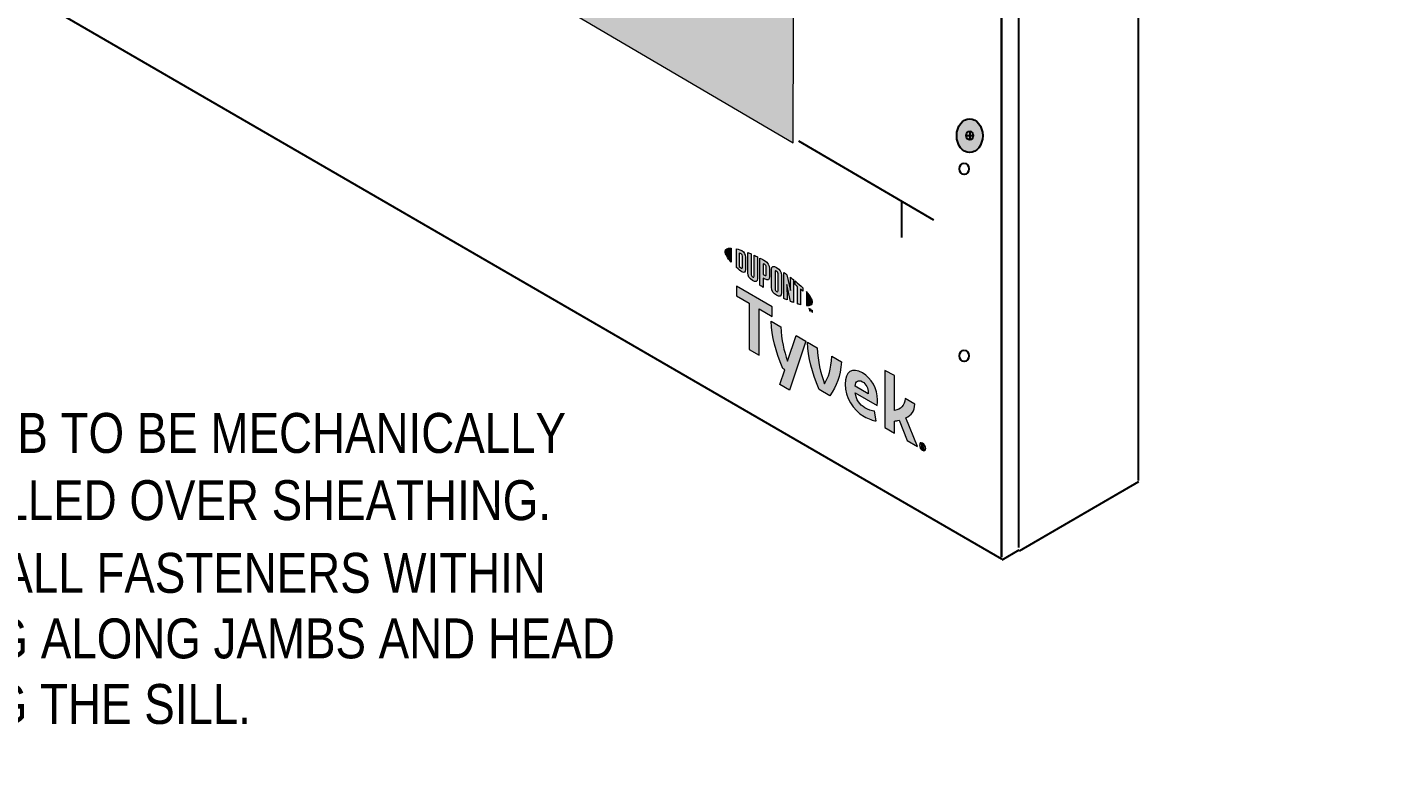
# Model space of a CAD drawing. Header units: inches. Extents: x -24 to 76, y -57 to 19.
# Drawn here: x 10.39 to 15.69, y -41.97 to -39.02 of the extents above; entities that cross this region are included whole.
import ezdxf

# ---------------------------------------------------------------- set-up
doc = ezdxf.new("R2010")
doc.units = ezdxf.units.IN
doc.header["$MEASUREMENT"] = 0
for name, pattern in [('AI-Linetype-42', [0.375, 0.25, -0.125]), ('AI-Linetype-43', [0.187557, 0.125038, -0.062519]), ('AI-Linetype-44', [0.187557, 0.125038, -0.062519])]:
    doc.linetypes.add(name, pattern=pattern)
for name, color, linetype, lineweight in [('.ATI-TEXT', 7, 'Continuous', 0), ('G-ANNO-TTLB', 7, 'Continuous', 0), ('No fasteners', 7, 'Continuous', 0), ('TYVEK', 7, 'Continuous', 0), ('WALL SCRATCH', 7, 'Continuous', 0), ('X-REF - TRACED', 7, 'Continuous', 0)]:
    doc.layers.add(name, color=color, linetype=linetype, lineweight=lineweight)

# ---------------------------------------------------------------- blocks, each defined once
blk = doc.blocks.new('Block_224')
at = {"layer": 'TYVEK', "color": 2, "lineweight": 25, "true_color": 0xffff00}
for points in [[(11.4779, -39.352)], [(13.0672, -40.2525)]]:
    blk.add_lwpolyline(points, dxfattribs=at)
blk = doc.blocks.new('Block_225')
at = {"layer": 'TYVEK', "color": 1, "lineweight": 25, "true_color": 0xff0000}
for points in [[(11.9202, -39.6074)], [(13.0672, -40.2696)]]:
    blk.add_lwpolyline(points, dxfattribs=at)
blk = doc.blocks.new('Block_226')
at = {"layer": 'TYVEK', "color": 1, "lineweight": 25, "true_color": 0xff0000}
for points in [[(11.218, -39.0773)], [(11.218, -39.3056)]]:
    blk.add_lwpolyline(points, dxfattribs=at)
blk = doc.blocks.new('Block_227')
at = {"layer": 'TYVEK', "color": 1, "lineweight": 25, "true_color": 0xff0000}
for points in [[(11.218, -39.3056)], [(12.7271, -40.1787)]]:
    blk.add_lwpolyline(points, dxfattribs=at)
blk = doc.blocks.new('Block_228')
at = {"layer": 'TYVEK', "color": 1, "lineweight": 25, "true_color": 0xff0000}
for points in [[(11.9202, -39.6074)], [(13.0672, -40.2696)]]:
    blk.add_lwpolyline(points, dxfattribs=at)
blk = doc.blocks.new('Block_229')
at = {"layer": 'TYVEK', "color": 18, "lineweight": 25, "true_color": 0x000000}
for points in [[(12.6953, -37.6606)], [(12.6953, -40.0417)]]:
    blk.add_lwpolyline(points, dxfattribs=at)
blk = doc.blocks.new('Block_230')
at = {"layer": 'TYVEK', "color": 4, "lineweight": 25, "true_color": 0x00ffff}
for points in [[(12.2057, -39.4236)], [(13.0675, -39.9204)]]:
    blk.add_lwpolyline(points, dxfattribs=at)
blk = doc.blocks.new('Block_231')
at = {"layer": 'TYVEK', "color": 4, "linetype": 'AI-Linetype-43', "lineweight": 25, "true_color": 0x00ffff}
blk.add_lwpolyline([(13.3584, -40.0842)], dxfattribs=at)
at = {"layer": 'TYVEK', "color": 4, "linetype": 'AI-Linetype-44', "lineweight": 25, "true_color": 0x00ffff}
blk.add_lwpolyline([(13.0675, -40.2505)], dxfattribs=at)
blk = doc.blocks.new('Block_232')
at = {"layer": 'TYVEK', "color": 4, "lineweight": 25, "true_color": 0x00ffff}
for points in [[(12.2057, -39.4236)], [(11.9235, -39.5848)]]:
    blk.add_lwpolyline(points, dxfattribs=at)
blk = doc.blocks.new('Block_233')
at = {"layer": 'TYVEK', "color": 4, "lineweight": 25, "true_color": 0x00ffff}
for points in [[(13.4303, -39.9207)], [(13.4303, -40.385)]]:
    blk.add_lwpolyline(points, dxfattribs=at)
blk = doc.blocks.new('Block_235')
at = {"layer": 'TYVEK', "color": 4, "lineweight": 25, "true_color": 0x00ffff}
for points in [[(11.4807, -39.3496)], [(13.0675, -40.2505)]]:
    blk.add_lwpolyline(points, dxfattribs=at)
blk = doc.blocks.new('Block_236')
at = {"layer": 'TYVEK', "color": 2, "lineweight": 25, "true_color": 0xffff00}
for points in [[(11.4773, -39.352)], [(13.0672, -40.2525)]]:
    blk.add_lwpolyline(points, dxfattribs=at)
blk = doc.blocks.new('Block_237')
at = {"layer": 'TYVEK', "color": 2, "lineweight": 25, "true_color": 0xffff00}
for points in [[(11.5457, -39.3134)], [(13.063, -40.1894)]]:
    blk.add_lwpolyline(points, dxfattribs=at)
blk = doc.blocks.new('Block_238')
at = {"layer": 'TYVEK', "color": 1, "lineweight": 25, "true_color": 0xff0000}
for points in [[(11.9202, -39.6074)], [(13.0672, -40.2696)]]:
    blk.add_lwpolyline(points, dxfattribs=at)
blk = doc.blocks.new('Block_249')
at = {"layer": 'TYVEK', "true_color": 0x003b71, "transparency": 33554687}
h = blk.add_hatch(color=156, dxfattribs=at)
h.dxf.hatch_style = 2
edge = h.paths.add_edge_path()
edge.add_ellipse((14.078, -39.4486), major_axis=(0, 0.0664), ratio=0.766948, start_angle=0, end_angle=360)
at = {"layer": 'TYVEK', "color": 18, "lineweight": 25, "true_color": 0x000000}
for p, q in [((14.078, -39.431), (14.078, -39.4653)), ((14.0645, -39.4482), (14.0915, -39.4482))]:
    blk.add_line(p, q, dxfattribs=at)
blk.add_lwpolyline([(14.0709, -39.5196)], dxfattribs=at)
for centre, major_axis, ratio in [((14.078, -39.4486), (0, 0.0664), 0.766948), ((14.078, -39.4482), (0, 0.0171), 0.788846)]:
    blk.add_ellipse(centre, major_axis=major_axis, ratio=ratio, dxfattribs=at)
blk = doc.blocks.new('Block_345')
at = {"layer": 'X-REF - TRACED', "true_color": 0x848484, "transparency": 33554687}
h = blk.add_hatch(color=252, dxfattribs=at)
h.dxf.hatch_style = 2
edge = h.paths.add_edge_path()
edge.add_spline(control_points=[(13.1209, -39.9026), (13.1209, -39.9127), (13.1294, -39.927), (13.1442, -39.9436), (13.1442, -39.9436), (13.1442, -39.8888), (13.1442, -39.8888), (13.1294, -39.8883), (13.1209, -39.8927), (13.1209, -39.9026)], knot_values=[0, 0, 0, 0, 1, 1, 1, 2, 2, 2, 3, 3, 3, 3], degree=3, periodic=0)
h = blk.add_hatch(color=252, dxfattribs=at)
h.dxf.hatch_style = 2
edge = h.paths.add_edge_path()
edge.add_spline(control_points=[(13.1887, -39.9642), (13.1887, -39.9684), (13.1865, -39.9685), (13.1839, -39.967), (13.1818, -39.9658), (13.1786, -39.9631), (13.1761, -39.9608), (13.1761, -39.9608), (13.1761, -39.9085), (13.1761, -39.9085), (13.1786, -39.9092), (13.1818, -39.9101), (13.1839, -39.9113), (13.1865, -39.9128), (13.1887, -39.9155), (13.1887, -39.9197), (13.1887, -39.9197), (13.1887, -39.9642), (13.1887, -39.9642)], knot_values=[0, 0, 0, 0, 1, 1, 1, 2, 2, 2, 3, 3, 3, 4, 4, 4, 5, 5, 5, 6, 6, 6, 6], degree=3, periodic=0)
edge = h.paths.add_edge_path()
edge.add_spline(control_points=[(13.1856, -39.8986), (13.1814, -39.8962), (13.1755, -39.8942), (13.1647, -39.8918), (13.1647, -39.8918), (13.1647, -39.9644), (13.1647, -39.9644), (13.1742, -39.9731), (13.1814, -39.9793), (13.1856, -39.9817), (13.1951, -39.9872), (13.2005, -39.9836), (13.2005, -39.9728), (13.2005, -39.9728), (13.2005, -39.9247), (13.2005, -39.9247), (13.2005, -39.9139), (13.1951, -39.9041), (13.1856, -39.8986)], knot_values=[0, 0, 0, 0, 1, 1, 1, 2, 2, 2, 3, 3, 3, 4, 4, 4, 5, 5, 5, 6, 6, 6, 6], degree=3, periodic=0)
h = blk.add_hatch(color=252, dxfattribs=at)
h.dxf.hatch_style = 2
edge = h.paths.add_edge_path()
edge.add_spline(control_points=[(13.2337, -39.9987), (13.2337, -40.0029), (13.2325, -40.0048), (13.2279, -40.0015), (13.2234, -39.9983), (13.2222, -39.9954), (13.2222, -39.9905), (13.2222, -39.9905), (13.2222, -39.9115), (13.2222, -39.9115), (13.2192, -39.9101), (13.2126, -39.9074), (13.2097, -39.9062), (13.2097, -39.9062), (13.2097, -39.9861), (13.2097, -39.9861), (13.2097, -39.9988), (13.2151, -40.0069), (13.2279, -40.0159), (13.2396, -40.0242), (13.2468, -40.0216), (13.2468, -40.0074), (13.2468, -40.0074), (13.2468, -39.923), (13.2468, -39.923), (13.2443, -39.9218), (13.2363, -39.9179), (13.2337, -39.9168), (13.2337, -39.9168), (13.2337, -39.9987), (13.2337, -39.9987)], knot_values=[0, 0, 0, 0, 1, 1, 1, 2, 2, 2, 3, 3, 3, 4, 4, 4, 5, 5, 5, 6, 6, 6, 7, 7, 7, 8, 8, 8, 9, 9, 9, 10, 10, 10, 10], degree=3, periodic=0)
h = blk.add_hatch(color=252, dxfattribs=at)
h.dxf.hatch_style = 2
edge = h.paths.add_edge_path()
edge.add_spline(control_points=[(13.2812, -39.9914), (13.2812, -39.996), (13.2798, -39.9975), (13.2745, -39.9944), (13.2745, -39.9944), (13.27, -39.9918), (13.27, -39.9918), (13.27, -39.9918), (13.27, -39.9499), (13.27, -39.9499), (13.272, -39.9509), (13.2731, -39.9515), (13.2743, -39.9522), (13.28, -39.9555), (13.2812, -39.9587), (13.2812, -39.9634), (13.2812, -39.9634), (13.2812, -39.9914), (13.2812, -39.9914)], knot_values=[0, 0, 0, 0, 1, 1, 1, 2, 2, 2, 3, 3, 3, 4, 4, 4, 5, 5, 5, 6, 6, 6, 6], degree=3, periodic=0)
edge = h.paths.add_edge_path()
edge.add_spline(control_points=[(13.2751, -39.9378), (13.2728, -39.9365), (13.2645, -39.9321), (13.2569, -39.9282), (13.2569, -39.9282), (13.2569, -40.0345), (13.2569, -40.0345), (13.2595, -40.0361), (13.2663, -40.0405), (13.27, -40.0427), (13.27, -40.0427), (13.27, -40.0066), (13.27, -40.0066), (13.27, -40.0066), (13.2751, -40.0095), (13.2751, -40.0095), (13.2887, -40.0173), (13.2944, -40.0136), (13.2944, -40.0001), (13.2944, -40.0001), (13.2944, -39.9688), (13.2944, -39.9688), (13.2944, -39.9556), (13.288, -39.9453), (13.2751, -39.9378)], knot_values=[0, 0, 0, 0, 1, 1, 1, 2, 2, 2, 3, 3, 3, 4, 4, 4, 5, 5, 5, 6, 6, 6, 7, 7, 7, 8, 8, 8, 8], degree=3, periodic=0)
h = blk.add_hatch(color=252, dxfattribs=at)
h.dxf.hatch_style = 2
edge = h.paths.add_edge_path()
edge.add_spline(control_points=[(13.3278, -40.0554), (13.3278, -40.0596), (13.3265, -40.0611), (13.3219, -40.0585), (13.3172, -40.056), (13.3159, -40.0529), (13.3159, -40.0485), (13.3159, -40.0485), (13.3159, -39.9823), (13.3159, -39.9823), (13.3159, -39.9779), (13.3172, -39.9762), (13.3219, -39.9791), (13.3265, -39.982), (13.3278, -39.9849), (13.3278, -39.9891), (13.3278, -39.9891), (13.3278, -40.0554), (13.3278, -40.0554)], knot_values=[0, 0, 0, 0, 1, 1, 1, 2, 2, 2, 3, 3, 3, 4, 4, 4, 5, 5, 5, 6, 6, 6, 6], degree=3, periodic=0)
edge = h.paths.add_edge_path()
edge.add_spline(control_points=[(13.3219, -39.9643), (13.3098, -39.9566), (13.3027, -39.9586), (13.3027, -39.9726), (13.3027, -39.9726), (13.3027, -40.0421), (13.3027, -40.0421), (13.3027, -40.0569), (13.3092, -40.0667), (13.3219, -40.0735), (13.3344, -40.0801), (13.3409, -40.0784), (13.3409, -40.0627), (13.3409, -40.0627), (13.3409, -39.9963), (13.3409, -39.9963), (13.3409, -39.9813), (13.335, -39.9726), (13.3219, -39.9643)], knot_values=[0, 0, 0, 0, 1, 1, 1, 2, 2, 2, 3, 3, 3, 4, 4, 4, 5, 5, 5, 6, 6, 6, 6], degree=3, periodic=0)
h = blk.add_hatch(color=252, dxfattribs=at)
h.dxf.hatch_style = 2
edge = h.paths.add_edge_path()
edge.add_spline(control_points=[(13.3771, -40.0553), (13.3771, -40.0553), (13.3626, -39.9929), (13.3626, -39.9929), (13.3587, -39.9901), (13.3539, -39.9867), (13.3503, -39.9842), (13.3503, -39.9842), (13.3503, -40.0862), (13.3503, -40.0862), (13.3529, -40.0874), (13.3594, -40.0904), (13.3628, -40.0918), (13.3628, -40.0918), (13.3618, -40.0311), (13.3618, -40.0311), (13.3618, -40.0311), (13.3771, -40.0977), (13.3771, -40.0977), (13.3803, -40.099), (13.3851, -40.1008), (13.3882, -40.1019), (13.3882, -40.1019), (13.3882, -40.0123), (13.3882, -40.0123), (13.3849, -40.0097), (13.379, -40.0051), (13.3762, -40.003), (13.3762, -40.003), (13.3771, -40.0553), (13.3771, -40.0553)], knot_values=[0, 0, 0, 0, 1, 1, 1, 2, 2, 2, 3, 3, 3, 4, 4, 4, 5, 5, 5, 6, 6, 6, 7, 7, 7, 8, 8, 8, 9, 9, 9, 10, 10, 10, 10], degree=3, periodic=0)
h = blk.add_hatch(color=252, dxfattribs=at)
h.dxf.hatch_style = 2
edge = h.paths.add_edge_path()
edge.add_spline(control_points=[(13.3946, -40.0317), (13.3979, -40.0342), (13.401, -40.0368), (13.4041, -40.0394), (13.4041, -40.0394), (13.4041, -40.1072), (13.4041, -40.1072), (13.407, -40.1081), (13.4123, -40.1095), (13.4158, -40.1104), (13.4158, -40.1104), (13.4158, -40.0493), (13.4158, -40.0493), (13.4192, -40.0523), (13.4224, -40.0551), (13.4253, -40.0577), (13.4253, -40.0577), (13.4253, -40.0447), (13.4253, -40.0447), (13.4161, -40.0357), (13.4062, -40.027), (13.3946, -40.0175), (13.3946, -40.0175), (13.3946, -40.0317), (13.3946, -40.0317)], knot_values=[0, 0, 0, 0, 1, 1, 1, 2, 2, 2, 3, 3, 3, 4, 4, 4, 5, 5, 5, 6, 6, 6, 7, 7, 7, 8, 8, 8, 8], degree=3, periodic=0)
h = blk.add_hatch(color=252, dxfattribs=at)
h.dxf.hatch_style = 2
edge = h.paths.add_edge_path()
edge.add_spline(control_points=[(13.4626, -40.0999), (13.4626, -40.11), (13.4541, -40.1145), (13.4393, -40.114), (13.4393, -40.114), (13.4393, -40.0592), (13.4393, -40.0592), (13.4541, -40.0758), (13.4626, -40.09), (13.4626, -40.0999)], knot_values=[0, 0, 0, 0, 1, 1, 1, 2, 2, 2, 3, 3, 3, 3], degree=3, periodic=0)
h = blk.add_hatch(color=252, dxfattribs=at)
h.dxf.hatch_style = 2
edge = h.paths.add_edge_path()
edge.add_spline(control_points=[(13.4557, -40.1289), (13.4557, -40.1289), (13.4571, -40.1297), (13.4571, -40.1297), (13.4571, -40.1297), (13.4592, -40.1347), (13.4592, -40.1347), (13.4592, -40.1347), (13.4613, -40.1321), (13.4613, -40.1321), (13.4613, -40.1321), (13.4626, -40.1329), (13.4626, -40.1329), (13.4626, -40.1329), (13.4626, -40.1408), (13.4626, -40.1408), (13.4626, -40.1408), (13.4613, -40.1401), (13.4613, -40.1401), (13.4613, -40.1401), (13.4613, -40.1344), (13.4613, -40.1344), (13.4613, -40.1344), (13.4592, -40.137), (13.4592, -40.137), (13.4592, -40.137), (13.4591, -40.1369), (13.4591, -40.1369), (13.4591, -40.1369), (13.457, -40.1319), (13.457, -40.1319), (13.457, -40.1319), (13.457, -40.1375), (13.457, -40.1375), (13.457, -40.1375), (13.4557, -40.1368), (13.4557, -40.1368), (13.4557, -40.1368), (13.4557, -40.1289), (13.4557, -40.1289)], knot_values=[0, 0, 0, 0, 1, 1, 1, 2, 2, 2, 3, 3, 3, 4, 4, 4, 5, 5, 5, 6, 6, 6, 7, 7, 7, 8, 8, 8, 9, 9, 9, 10, 10, 10, 11, 11, 11, 12, 12, 12, 13, 13, 13, 13], degree=3, periodic=0)
edge = h.paths.add_edge_path()
edge.add_spline(control_points=[(13.4508, -40.1274), (13.4508, -40.1274), (13.4487, -40.1262), (13.4487, -40.1262), (13.4487, -40.1262), (13.4487, -40.1248), (13.4487, -40.1248), (13.4487, -40.1248), (13.4542, -40.128), (13.4542, -40.128), (13.4542, -40.128), (13.4542, -40.1294), (13.4542, -40.1294), (13.4542, -40.1294), (13.4521, -40.1282), (13.4521, -40.1282), (13.4521, -40.1282), (13.4521, -40.1347), (13.4521, -40.1347), (13.4521, -40.1347), (13.4508, -40.134), (13.4508, -40.134), (13.4508, -40.134), (13.4508, -40.1274), (13.4508, -40.1274)], knot_values=[0, 0, 0, 0, 1, 1, 1, 2, 2, 2, 3, 3, 3, 4, 4, 4, 5, 5, 5, 6, 6, 6, 7, 7, 7, 8, 8, 8, 8], degree=3, periodic=0)
at = {"layer": 'X-REF - TRACED'}
for points, knots in [([(13.1209, -39.9026), (13.1209, -39.9127), (13.1294, -39.927), (13.1442, -39.9436), (13.1442, -39.9436), (13.1442, -39.8888), (13.1442, -39.8888), (13.1294, -39.8883), (13.1209, -39.8927), (13.1209, -39.9026)], [0, 0, 0, 0, 1, 1, 1, 2, 2, 2, 3, 3, 3, 3]), ([(13.1856, -39.8986), (13.1814, -39.8962), (13.1755, -39.8942), (13.1647, -39.8918), (13.1647, -39.8918), (13.1647, -39.9644), (13.1647, -39.9644), (13.1742, -39.9731), (13.1814, -39.9793), (13.1856, -39.9817), (13.1951, -39.9872), (13.2005, -39.9836), (13.2005, -39.9728), (13.2005, -39.9728), (13.2005, -39.9247), (13.2005, -39.9247), (13.2005, -39.9139), (13.1951, -39.9041), (13.1856, -39.8986)], [0, 0, 0, 0, 1, 1, 1, 2, 2, 2, 3, 3, 3, 4, 4, 4, 5, 5, 5, 6, 6, 6, 6]), ([(13.1887, -39.9642), (13.1887, -39.9684), (13.1865, -39.9685), (13.1839, -39.967), (13.1818, -39.9658), (13.1786, -39.9631), (13.1761, -39.9608), (13.1761, -39.9608), (13.1761, -39.9085), (13.1761, -39.9085), (13.1786, -39.9092), (13.1818, -39.9101), (13.1839, -39.9113), (13.1865, -39.9128), (13.1887, -39.9155), (13.1887, -39.9197), (13.1887, -39.9197), (13.1887, -39.9642), (13.1887, -39.9642)], [0, 0, 0, 0, 1, 1, 1, 2, 2, 2, 3, 3, 3, 4, 4, 4, 5, 5, 5, 6, 6, 6, 6]), ([(13.2337, -39.9987), (13.2337, -40.0029), (13.2325, -40.0048), (13.2279, -40.0015), (13.2234, -39.9983), (13.2222, -39.9954), (13.2222, -39.9905), (13.2222, -39.9905), (13.2222, -39.9115), (13.2222, -39.9115), (13.2192, -39.9101), (13.2126, -39.9074), (13.2097, -39.9062), (13.2097, -39.9062), (13.2097, -39.9861), (13.2097, -39.9861), (13.2097, -39.9988), (13.2151, -40.0069), (13.2279, -40.0159), (13.2396, -40.0242), (13.2468, -40.0216), (13.2468, -40.0074), (13.2468, -40.0074), (13.2468, -39.923), (13.2468, -39.923), (13.2443, -39.9218), (13.2363, -39.9179), (13.2337, -39.9168), (13.2337, -39.9168), (13.2337, -39.9987), (13.2337, -39.9987)], [0, 0, 0, 0, 1, 1, 1, 2, 2, 2, 3, 3, 3, 4, 4, 4, 5, 5, 5, 6, 6, 6, 7, 7, 7, 8, 8, 8, 9, 9, 9, 10, 10, 10, 10]), ([(13.2751, -39.9378), (13.2728, -39.9365), (13.2645, -39.9321), (13.2569, -39.9282), (13.2569, -39.9282), (13.2569, -40.0345), (13.2569, -40.0345), (13.2595, -40.0361), (13.2663, -40.0405), (13.27, -40.0427), (13.27, -40.0427), (13.27, -40.0066), (13.27, -40.0066), (13.27, -40.0066), (13.2751, -40.0095), (13.2751, -40.0095), (13.2887, -40.0173), (13.2944, -40.0136), (13.2944, -40.0001), (13.2944, -40.0001), (13.2944, -39.9688), (13.2944, -39.9688), (13.2944, -39.9556), (13.288, -39.9453), (13.2751, -39.9378)], [0, 0, 0, 0, 1, 1, 1, 2, 2, 2, 3, 3, 3, 4, 4, 4, 5, 5, 5, 6, 6, 6, 7, 7, 7, 8, 8, 8, 8]), ([(13.2812, -39.9914), (13.2812, -39.996), (13.2798, -39.9975), (13.2745, -39.9944), (13.2745, -39.9944), (13.27, -39.9918), (13.27, -39.9918), (13.27, -39.9918), (13.27, -39.9499), (13.27, -39.9499), (13.272, -39.9509), (13.2731, -39.9515), (13.2743, -39.9522), (13.28, -39.9555), (13.2812, -39.9587), (13.2812, -39.9634), (13.2812, -39.9634), (13.2812, -39.9914), (13.2812, -39.9914)], [0, 0, 0, 0, 1, 1, 1, 2, 2, 2, 3, 3, 3, 4, 4, 4, 5, 5, 5, 6, 6, 6, 6]), ([(13.3219, -39.9643), (13.3098, -39.9566), (13.3027, -39.9586), (13.3027, -39.9726), (13.3027, -39.9726), (13.3027, -40.0421), (13.3027, -40.0421), (13.3027, -40.0569), (13.3092, -40.0667), (13.3219, -40.0735), (13.3344, -40.0801), (13.3409, -40.0784), (13.3409, -40.0627), (13.3409, -40.0627), (13.3409, -39.9963), (13.3409, -39.9963), (13.3409, -39.9813), (13.335, -39.9726), (13.3219, -39.9643)], [0, 0, 0, 0, 1, 1, 1, 2, 2, 2, 3, 3, 3, 4, 4, 4, 5, 5, 5, 6, 6, 6, 6]), ([(13.3278, -40.0554), (13.3278, -40.0596), (13.3265, -40.0611), (13.3219, -40.0585), (13.3172, -40.056), (13.3159, -40.0529), (13.3159, -40.0485), (13.3159, -40.0485), (13.3159, -39.9823), (13.3159, -39.9823), (13.3159, -39.9779), (13.3172, -39.9762), (13.3219, -39.9791), (13.3265, -39.982), (13.3278, -39.9849), (13.3278, -39.9891), (13.3278, -39.9891), (13.3278, -40.0554), (13.3278, -40.0554)], [0, 0, 0, 0, 1, 1, 1, 2, 2, 2, 3, 3, 3, 4, 4, 4, 5, 5, 5, 6, 6, 6, 6]), ([(13.3771, -40.0553), (13.3771, -40.0553), (13.3626, -39.9929), (13.3626, -39.9929), (13.3587, -39.9901), (13.3539, -39.9867), (13.3503, -39.9842), (13.3503, -39.9842), (13.3503, -40.0862), (13.3503, -40.0862), (13.3529, -40.0874), (13.3594, -40.0904), (13.3628, -40.0918), (13.3628, -40.0918), (13.3618, -40.0311), (13.3618, -40.0311), (13.3618, -40.0311), (13.3771, -40.0977), (13.3771, -40.0977), (13.3803, -40.099), (13.3851, -40.1008), (13.3882, -40.1019), (13.3882, -40.1019), (13.3882, -40.0123), (13.3882, -40.0123), (13.3849, -40.0097), (13.379, -40.0051), (13.3762, -40.003), (13.3762, -40.003), (13.3771, -40.0553), (13.3771, -40.0553)], [0, 0, 0, 0, 1, 1, 1, 2, 2, 2, 3, 3, 3, 4, 4, 4, 5, 5, 5, 6, 6, 6, 7, 7, 7, 8, 8, 8, 9, 9, 9, 10, 10, 10, 10]), ([(13.3946, -40.0317), (13.3979, -40.0342), (13.401, -40.0368), (13.4041, -40.0394), (13.4041, -40.0394), (13.4041, -40.1072), (13.4041, -40.1072), (13.407, -40.1081), (13.4123, -40.1095), (13.4158, -40.1104), (13.4158, -40.1104), (13.4158, -40.0493), (13.4158, -40.0493), (13.4192, -40.0523), (13.4224, -40.0551), (13.4253, -40.0577), (13.4253, -40.0577), (13.4253, -40.0447), (13.4253, -40.0447), (13.4161, -40.0357), (13.4062, -40.027), (13.3946, -40.0175), (13.3946, -40.0175), (13.3946, -40.0317), (13.3946, -40.0317)], [0, 0, 0, 0, 1, 1, 1, 2, 2, 2, 3, 3, 3, 4, 4, 4, 5, 5, 5, 6, 6, 6, 7, 7, 7, 8, 8, 8, 8]), ([(13.4626, -40.0999), (13.4626, -40.11), (13.4541, -40.1145), (13.4393, -40.114), (13.4393, -40.114), (13.4393, -40.0592), (13.4393, -40.0592), (13.4541, -40.0758), (13.4626, -40.09), (13.4626, -40.0999)], [0, 0, 0, 0, 1, 1, 1, 2, 2, 2, 3, 3, 3, 3]), ([(13.4508, -40.1274), (13.4508, -40.1274), (13.4487, -40.1262), (13.4487, -40.1262), (13.4487, -40.1262), (13.4487, -40.1248), (13.4487, -40.1248), (13.4487, -40.1248), (13.4542, -40.128), (13.4542, -40.128), (13.4542, -40.128), (13.4542, -40.1294), (13.4542, -40.1294), (13.4542, -40.1294), (13.4521, -40.1282), (13.4521, -40.1282), (13.4521, -40.1282), (13.4521, -40.1347), (13.4521, -40.1347), (13.4521, -40.1347), (13.4508, -40.134), (13.4508, -40.134), (13.4508, -40.134), (13.4508, -40.1274), (13.4508, -40.1274)], [0, 0, 0, 0, 1, 1, 1, 2, 2, 2, 3, 3, 3, 4, 4, 4, 5, 5, 5, 6, 6, 6, 7, 7, 7, 8, 8, 8, 8]), ([(13.4557, -40.1289), (13.4557, -40.1289), (13.4571, -40.1297), (13.4571, -40.1297), (13.4571, -40.1297), (13.4592, -40.1347), (13.4592, -40.1347), (13.4592, -40.1347), (13.4613, -40.1321), (13.4613, -40.1321), (13.4613, -40.1321), (13.4626, -40.1329), (13.4626, -40.1329), (13.4626, -40.1329), (13.4626, -40.1408), (13.4626, -40.1408), (13.4626, -40.1408), (13.4613, -40.1401), (13.4613, -40.1401), (13.4613, -40.1401), (13.4613, -40.1344), (13.4613, -40.1344), (13.4613, -40.1344), (13.4592, -40.137), (13.4592, -40.137), (13.4592, -40.137), (13.4591, -40.1369), (13.4591, -40.1369), (13.4591, -40.1369), (13.457, -40.1319), (13.457, -40.1319), (13.457, -40.1319), (13.457, -40.1375), (13.457, -40.1375), (13.457, -40.1375), (13.4557, -40.1368), (13.4557, -40.1368), (13.4557, -40.1368), (13.4557, -40.1289), (13.4557, -40.1289)], [0, 0, 0, 0, 1, 1, 1, 2, 2, 2, 3, 3, 3, 4, 4, 4, 5, 5, 5, 6, 6, 6, 7, 7, 7, 8, 8, 8, 9, 9, 9, 10, 10, 10, 11, 11, 11, 12, 12, 12, 13, 13, 13, 13])]:
    blk.add_open_spline(points, degree=3, knots=knots, dxfattribs=at)
blk = doc.blocks.new('Block_349')
at = {"layer": 'X-REF - TRACED', "true_color": 0x848484, "transparency": 33554687}
h = blk.add_hatch(color=252, dxfattribs=at)
h.dxf.hatch_style = 2
h.paths.add_polyline_path([(13.305, -40.1184), (13.1647, -40.0374), (13.1647, -40.0755), (13.2153, -40.1047), (13.2153, -40.2852), (13.2543, -40.3077), (13.2543, -40.1272), (13.305, -40.1565)])
h = blk.add_hatch(color=252, dxfattribs=at)
h.dxf.hatch_style = 2
edge = h.paths.add_edge_path()
edge.add_spline(control_points=[(13.5382, -40.312), (13.5357, -40.364), (13.5254, -40.3943), (13.5093, -40.4203), (13.4938, -40.376), (13.4837, -40.334), (13.4807, -40.2789), (13.4807, -40.2789), (13.4428, -40.257), (13.4428, -40.257), (13.4469, -40.3221), (13.4592, -40.3695), (13.4886, -40.443), (13.4886, -40.443), (13.5303, -40.4671), (13.5303, -40.4671), (13.5586, -40.4269), (13.5703, -40.3934), (13.5758, -40.3337), (13.5758, -40.3337), (13.5382, -40.312), (13.5382, -40.312)], knot_values=[0, 0, 0, 0, 1, 1, 1, 2, 2, 2, 3, 3, 3, 4, 4, 4, 5, 5, 5, 6, 6, 6, 7, 7, 7, 7], degree=3, periodic=0)
h = blk.add_hatch(color=252, dxfattribs=at)
h.dxf.hatch_style = 2
edge = h.paths.add_edge_path()
edge.add_spline(control_points=[(13.6294, -40.4294), (13.6294, -40.4294), (13.6812, -40.4592), (13.6812, -40.4592), (13.6812, -40.4592), (13.6812, -40.4555), (13.6812, -40.4555), (13.6812, -40.438), (13.673, -40.4205), (13.658, -40.4118), (13.6422, -40.4027), (13.6319, -40.4095), (13.6294, -40.4294)], knot_values=[0, 0, 0, 0, 1, 1, 1, 2, 2, 2, 3, 3, 3, 4, 4, 4, 4], degree=3, periodic=0)
edge = h.paths.add_edge_path()
edge.add_spline(control_points=[(13.712, -40.5651), (13.7, -40.5644), (13.6823, -40.5586), (13.6643, -40.5482), (13.6204, -40.5229), (13.5905, -40.4737), (13.5905, -40.4219), (13.5905, -40.3722), (13.618, -40.3544), (13.658, -40.3775), (13.6937, -40.3981), (13.7171, -40.4407), (13.7171, -40.4825), (13.7171, -40.4919), (13.7166, -40.4997), (13.716, -40.5056), (13.716, -40.5056), (13.63, -40.4559), (13.63, -40.4559), (13.6335, -40.4829), (13.6463, -40.5016), (13.6681, -40.5142), (13.6815, -40.5219), (13.6943, -40.5258), (13.706, -40.527), (13.706, -40.527), (13.712, -40.5651), (13.712, -40.5651)], knot_values=[0, 0, 0, 0, 1, 1, 1, 2, 2, 2, 3, 3, 3, 4, 4, 4, 5, 5, 5, 6, 6, 6, 7, 7, 7, 8, 8, 8, 9, 9, 9, 9], degree=3, periodic=0)
h = blk.add_hatch(color=252, dxfattribs=at)
h.dxf.hatch_style = 2
edge = h.paths.add_edge_path()
edge.add_spline(control_points=[(13.8286, -40.554), (13.8286, -40.554), (13.8738, -40.6654), (13.8738, -40.6654), (13.8738, -40.6654), (13.8329, -40.6418), (13.8329, -40.6418), (13.8329, -40.6418), (13.8016, -40.5628), (13.8016, -40.5628), (13.7959, -40.5642), (13.7899, -40.5654), (13.7833, -40.5663), (13.7833, -40.5663), (13.7833, -40.6132), (13.7833, -40.6132), (13.7833, -40.6132), (13.7457, -40.5915), (13.7457, -40.5915), (13.7457, -40.5915), (13.7457, -40.3676), (13.7457, -40.3676), (13.7457, -40.3676), (13.7833, -40.3871), (13.7833, -40.3871), (13.7833, -40.3871), (13.7833, -40.5248), (13.7833, -40.5248), (13.8089, -40.5205), (13.8215, -40.5059), (13.8258, -40.4781), (13.8258, -40.4781), (13.8632, -40.4997), (13.8632, -40.4997), (13.8623, -40.5261), (13.8503, -40.5432), (13.8286, -40.554)], knot_values=[0, 0, 0, 0, 1, 1, 1, 2, 2, 2, 3, 3, 3, 4, 4, 4, 5, 5, 5, 6, 6, 6, 7, 7, 7, 8, 8, 8, 9, 9, 9, 10, 10, 10, 11, 11, 11, 12, 12, 12, 12], degree=3, periodic=0)
at = {"layer": 'X-REF - TRACED'}
blk.add_lwpolyline([(13.305, -40.1184), (13.1647, -40.0374), (13.1647, -40.0755), (13.2153, -40.1047), (13.2153, -40.2852), (13.2543, -40.3077), (13.2543, -40.1272), (13.305, -40.1565)], close=True, dxfattribs=at)
for points, knots in [([(13.5382, -40.312), (13.5357, -40.364), (13.5254, -40.3943), (13.5093, -40.4203), (13.4938, -40.376), (13.4837, -40.334), (13.4807, -40.2789), (13.4807, -40.2789), (13.4428, -40.257), (13.4428, -40.257), (13.4469, -40.3221), (13.4592, -40.3695), (13.4886, -40.443), (13.4886, -40.443), (13.5303, -40.4671), (13.5303, -40.4671), (13.5586, -40.4269), (13.5703, -40.3934), (13.5758, -40.3337), (13.5758, -40.3337), (13.5382, -40.312), (13.5382, -40.312)], [0, 0, 0, 0, 1, 1, 1, 2, 2, 2, 3, 3, 3, 4, 4, 4, 5, 5, 5, 6, 6, 6, 7, 7, 7, 7]), ([(13.712, -40.5651), (13.7, -40.5644), (13.6823, -40.5586), (13.6643, -40.5482), (13.6204, -40.5229), (13.5905, -40.4737), (13.5905, -40.4219), (13.5905, -40.3722), (13.618, -40.3544), (13.658, -40.3775), (13.6937, -40.3981), (13.7171, -40.4407), (13.7171, -40.4825), (13.7171, -40.4919), (13.7166, -40.4997), (13.716, -40.5056), (13.716, -40.5056), (13.63, -40.4559), (13.63, -40.4559), (13.6335, -40.4829), (13.6463, -40.5016), (13.6681, -40.5142), (13.6815, -40.5219), (13.6943, -40.5258), (13.706, -40.527), (13.706, -40.527), (13.712, -40.5651), (13.712, -40.5651)], [0, 0, 0, 0, 1, 1, 1, 2, 2, 2, 3, 3, 3, 4, 4, 4, 5, 5, 5, 6, 6, 6, 7, 7, 7, 8, 8, 8, 9, 9, 9, 9]), ([(13.8286, -40.554), (13.8286, -40.554), (13.8738, -40.6654), (13.8738, -40.6654), (13.8738, -40.6654), (13.8329, -40.6418), (13.8329, -40.6418), (13.8329, -40.6418), (13.8016, -40.5628), (13.8016, -40.5628), (13.7959, -40.5642), (13.7899, -40.5654), (13.7833, -40.5663), (13.7833, -40.5663), (13.7833, -40.6132), (13.7833, -40.6132), (13.7833, -40.6132), (13.7457, -40.5915), (13.7457, -40.5915), (13.7457, -40.5915), (13.7457, -40.3676), (13.7457, -40.3676), (13.7457, -40.3676), (13.7833, -40.3871), (13.7833, -40.3871), (13.7833, -40.3871), (13.7833, -40.5248), (13.7833, -40.5248), (13.8089, -40.5205), (13.8215, -40.5059), (13.8258, -40.4781), (13.8258, -40.4781), (13.8632, -40.4997), (13.8632, -40.4997), (13.8623, -40.5261), (13.8503, -40.5432), (13.8286, -40.554)], [0, 0, 0, 0, 1, 1, 1, 2, 2, 2, 3, 3, 3, 4, 4, 4, 5, 5, 5, 6, 6, 6, 7, 7, 7, 8, 8, 8, 9, 9, 9, 10, 10, 10, 11, 11, 11, 12, 12, 12, 12]), ([(13.6294, -40.4294), (13.6294, -40.4294), (13.6812, -40.4592), (13.6812, -40.4592), (13.6812, -40.4592), (13.6812, -40.4555), (13.6812, -40.4555), (13.6812, -40.438), (13.673, -40.4205), (13.658, -40.4118), (13.6422, -40.4027), (13.6319, -40.4095), (13.6294, -40.4294)], [0, 0, 0, 0, 1, 1, 1, 2, 2, 2, 3, 3, 3, 4, 4, 4, 4])]:
    blk.add_open_spline(points, degree=3, knots=knots, dxfattribs=at)
blk = doc.blocks.new('Block_348')
at = {"layer": 'X-REF - TRACED', "true_color": 0x848484, "transparency": 33554687}
h = blk.add_hatch(color=252, dxfattribs=at)
h.dxf.hatch_style = 2
edge = h.paths.add_edge_path()
edge.add_spline(control_points=[(13.3986, -40.2314), (13.3986, -40.2314), (13.3648, -40.3321), (13.3648, -40.3321), (13.3505, -40.29), (13.3411, -40.2493), (13.3383, -40.1966), (13.3383, -40.1966), (13.3004, -40.1748), (13.3004, -40.1748), (13.3045, -40.2399), (13.3168, -40.2873), (13.3462, -40.3608), (13.3462, -40.3608), (13.3537, -40.3651), (13.3537, -40.3651), (13.3537, -40.3651), (13.3345, -40.4227), (13.3345, -40.4227), (13.3345, -40.4227), (13.3721, -40.4444), (13.3721, -40.4444), (13.3721, -40.4444), (13.4362, -40.2531), (13.4362, -40.2531), (13.4362, -40.2531), (13.3986, -40.2314), (13.3986, -40.2314)], knot_values=[0, 0, 0, 0, 1, 1, 1, 2, 2, 2, 3, 3, 3, 4, 4, 4, 5, 5, 5, 6, 6, 6, 7, 7, 7, 8, 8, 8, 9, 9, 9, 9], degree=3, periodic=0)
at = {"layer": 'X-REF - TRACED'}
blk.add_open_spline([(13.3986, -40.2314), (13.3986, -40.2314), (13.3648, -40.3321), (13.3648, -40.3321), (13.3505, -40.29), (13.3411, -40.2493), (13.3383, -40.1966), (13.3383, -40.1966), (13.3004, -40.1748), (13.3004, -40.1748), (13.3045, -40.2399), (13.3168, -40.2873), (13.3462, -40.3608), (13.3462, -40.3608), (13.3537, -40.3651), (13.3537, -40.3651), (13.3537, -40.3651), (13.3345, -40.4227), (13.3345, -40.4227), (13.3345, -40.4227), (13.3721, -40.4444), (13.3721, -40.4444), (13.3721, -40.4444), (13.4362, -40.2531), (13.4362, -40.2531), (13.4362, -40.2531), (13.3986, -40.2314), (13.3986, -40.2314)], degree=3, knots=[0, 0, 0, 0, 1, 1, 1, 2, 2, 2, 3, 3, 3, 4, 4, 4, 5, 5, 5, 6, 6, 6, 7, 7, 7, 8, 8, 8, 9, 9, 9, 9], dxfattribs=at)
blk.add_blockref('Block_349', (0, 0), dxfattribs=at)
blk = doc.blocks.new('Block_350')
at = {"layer": 'X-REF - TRACED', "true_color": 0x848484, "transparency": 33554687}
h = blk.add_hatch(color=252, dxfattribs=at)
h.dxf.hatch_style = 2
edge = h.paths.add_edge_path()
edge.add_spline(control_points=[(13.8918, -40.6611), (13.8918, -40.6611), (13.8918, -40.6652), (13.8918, -40.6652), (13.8918, -40.6652), (13.8934, -40.6661), (13.8934, -40.6661), (13.8949, -40.6669), (13.8957, -40.6669), (13.8957, -40.6654), (13.8957, -40.6638), (13.8949, -40.6628), (13.8934, -40.662), (13.8934, -40.662), (13.8918, -40.6611), (13.8918, -40.6611)], knot_values=[0, 0, 0, 0, 1, 1, 1, 2, 2, 2, 3, 3, 3, 4, 4, 4, 5, 5, 5, 5], degree=3, periodic=0)
edge = h.paths.add_edge_path()
edge.add_spline(control_points=[(13.8891, -40.6569), (13.8891, -40.6569), (13.8934, -40.6594), (13.8934, -40.6594), (13.8966, -40.6613), (13.8983, -40.664), (13.8983, -40.6669), (13.8983, -40.6688), (13.8975, -40.6698), (13.8959, -40.6696), (13.8967, -40.6718), (13.8978, -40.6742), (13.8991, -40.6768), (13.8991, -40.6768), (13.8959, -40.675), (13.8959, -40.675), (13.8948, -40.6726), (13.8939, -40.6706), (13.8932, -40.6685), (13.8932, -40.6685), (13.8918, -40.6677), (13.8918, -40.6677), (13.8918, -40.6677), (13.8918, -40.6726), (13.8918, -40.6726), (13.8918, -40.6726), (13.8891, -40.6711), (13.8891, -40.6711), (13.8891, -40.6711), (13.8891, -40.6569), (13.8891, -40.6569)], knot_values=[0, 0, 0, 0, 1, 1, 1, 2, 2, 2, 3, 3, 3, 4, 4, 4, 5, 5, 5, 6, 6, 6, 7, 7, 7, 8, 8, 8, 9, 9, 9, 10, 10, 10, 10], degree=3, periodic=0)
edge = h.paths.add_edge_path()
edge.add_spline(control_points=[(13.8935, -40.6558), (13.8876, -40.6524), (13.8842, -40.6544), (13.8842, -40.6614), (13.8842, -40.6685), (13.8876, -40.6743), (13.8935, -40.6777), (13.8994, -40.6811), (13.9028, -40.6793), (13.9028, -40.6722), (13.9028, -40.6651), (13.8994, -40.6592), (13.8935, -40.6558)], knot_values=[0, 0, 0, 0, 1, 1, 1, 2, 2, 2, 3, 3, 3, 4, 4, 4, 4], degree=3, periodic=0)
edge = h.paths.add_edge_path()
edge.add_spline(control_points=[(13.8935, -40.653), (13.9008, -40.6572), (13.9057, -40.6654), (13.9057, -40.6738), (13.9057, -40.6822), (13.9008, -40.6847), (13.8935, -40.6805), (13.8861, -40.6762), (13.8814, -40.6682), (13.8814, -40.6598), (13.8814, -40.6514), (13.8862, -40.6487), (13.8935, -40.653)], knot_values=[0, 0, 0, 0, 1, 1, 1, 2, 2, 2, 3, 3, 3, 4, 4, 4, 4], degree=3, periodic=0)
at = {"layer": 'X-REF - TRACED'}
for points, knots in [([(13.8935, -40.653), (13.9008, -40.6572), (13.9057, -40.6654), (13.9057, -40.6738), (13.9057, -40.6822), (13.9008, -40.6847), (13.8935, -40.6805), (13.8861, -40.6762), (13.8814, -40.6682), (13.8814, -40.6598), (13.8814, -40.6514), (13.8862, -40.6487), (13.8935, -40.653)], [0, 0, 0, 0, 1, 1, 1, 2, 2, 2, 3, 3, 3, 4, 4, 4, 4]), ([(13.8935, -40.6558), (13.8876, -40.6524), (13.8842, -40.6544), (13.8842, -40.6614), (13.8842, -40.6685), (13.8876, -40.6743), (13.8935, -40.6777), (13.8994, -40.6811), (13.9028, -40.6793), (13.9028, -40.6722), (13.9028, -40.6651), (13.8994, -40.6592), (13.8935, -40.6558)], [0, 0, 0, 0, 1, 1, 1, 2, 2, 2, 3, 3, 3, 4, 4, 4, 4]), ([(13.8891, -40.6569), (13.8891, -40.6569), (13.8934, -40.6594), (13.8934, -40.6594), (13.8966, -40.6613), (13.8983, -40.664), (13.8983, -40.6669), (13.8983, -40.6688), (13.8975, -40.6698), (13.8959, -40.6696), (13.8967, -40.6718), (13.8978, -40.6742), (13.8991, -40.6768), (13.8991, -40.6768), (13.8959, -40.675), (13.8959, -40.675), (13.8948, -40.6726), (13.8939, -40.6706), (13.8932, -40.6685), (13.8932, -40.6685), (13.8918, -40.6677), (13.8918, -40.6677), (13.8918, -40.6677), (13.8918, -40.6726), (13.8918, -40.6726), (13.8918, -40.6726), (13.8891, -40.6711), (13.8891, -40.6711), (13.8891, -40.6711), (13.8891, -40.6569), (13.8891, -40.6569)], [0, 0, 0, 0, 1, 1, 1, 2, 2, 2, 3, 3, 3, 4, 4, 4, 5, 5, 5, 6, 6, 6, 7, 7, 7, 8, 8, 8, 9, 9, 9, 10, 10, 10, 10]), ([(13.8918, -40.6611), (13.8918, -40.6611), (13.8918, -40.6652), (13.8918, -40.6652), (13.8918, -40.6652), (13.8934, -40.6661), (13.8934, -40.6661), (13.8949, -40.6669), (13.8957, -40.6669), (13.8957, -40.6654), (13.8957, -40.6638), (13.8949, -40.6628), (13.8934, -40.662), (13.8934, -40.662), (13.8918, -40.6611), (13.8918, -40.6611)], [0, 0, 0, 0, 1, 1, 1, 2, 2, 2, 3, 3, 3, 4, 4, 4, 5, 5, 5, 5])]:
    blk.add_open_spline(points, degree=3, knots=knots, dxfattribs=at)
blk = doc.blocks.new('Block_347')
at = {"layer": 'X-REF - TRACED'}
for name in ['Block_348', 'Block_350']:
    blk.add_blockref(name, (0, 0), dxfattribs=at)
blk = doc.blocks.new('Block_346')
at = {"layer": 'X-REF - TRACED'}
blk.add_blockref('Block_347', (0, 0), dxfattribs=at)
blk = doc.blocks.new('Block_344')
at = {"layer": 'X-REF - TRACED'}
for name in ['Block_345', 'Block_346']:
    blk.add_blockref(name, (0, 0), dxfattribs=at)
blk = doc.blocks.new('Block_569')
at = {"layer": '.ATI-TEXT', "char_height": 0.2, "attachment_point": 7}
for s, insert in [('\\C18;\\c0;\\FArial Narrow|b0|i0|c1;\\H0.109375;\\W1.000000;®', (9.9029, -40.5966)), ('\\C18;\\c0;\\FArial Narrow|b0|i0|c1;\\H0.156250;\\W1.000000;A.', (7.8768, -40.6929)), ('\\C18;\\c0;\\FArial Narrow|b0|i0|c1;\\H0.156250;\\W1.000000;DUPONT™ TYVEK', (8.3321, -40.6929)), ('\\C18;\\c0;\\FArial Narrow|b0|i0|c1;\\H0.156250;\\W1.000000; WRB TO BE MECHANICALLY', (10.0018, -40.6929)), ('\\C18;\\c0;\\FArial Narrow|b0|i0|c1;\\H0.156250;\\W1.000000;FASTENED AND INSTALLED OVER SHEATHING.', (8.3322, -40.9561)), ('\\C18;\\c0;\\FArial Narrow|b0|i0|c1;\\H0.156250;\\W1.000000;B.', (7.8636, -41.2323)), ('\\C18;\\c0;\\FArial Narrow Bold|b1|i0|c1;\\H0.156250;\\W1.000000;DO NOT INSTALL\\FArial Narrow|b0|i0|c1; INSTALL FASTENERS WITHIN', (8.3322, -41.2407)), ('\\C18;\\c0;\\FArial Narrow|b0|i0|c1;\\H0.156250;\\W1.000000;8" OF ROUGH OPENING ALONG JAMBS AND HEAD', (8.3391, -41.4974)), ('\\C18;\\c0;\\FArial Narrow|b0|i0|c1;\\H0.156250;\\W1.000000;AND WITHIN 12" ALONG THE SILL.', (8.3365, -41.7542))]:
    blk.add_mtext(s, dxfattribs=dict(at, insert=insert))

msp = doc.modelspace()

# ---------------------------------------------------------------- hatches: boundary and pattern name
at = {"layer": 'G-ANNO-TTLB', "true_color": 0xff00ff, "transparency": 33554687}
h = msp.add_hatch(color=6, dxfattribs=at)
edge = h.paths.add_edge_path()
edge.add_spline(control_points=[(19.9156, -54.0521), (19.9156, -54.0521), (-20.7721, -54.0521), (-20.7721, -54.0521), (-20.7721, -54.0521), (-20.7721, -19.9271), (-20.7721, -19.9271), (-20.7721, -19.9271), (19.9156, -19.9271), (19.9156, -19.9271), (19.9156, -19.9271), (19.9156, -54.0521), (19.9156, -54.0521)], knot_values=[0, 0, 0, 0, 1, 1, 1, 2, 2, 2, 3, 3, 3, 4, 4, 4, 4], degree=3, periodic=0)
edge = h.paths.add_edge_path()
edge.add_spline(control_points=[(-20.6471, -20.0521), (-20.6471, -20.0521), (-20.6471, -53.9271), (-20.6471, -53.9271), (-20.6471, -53.9271), (19.7906, -53.9271), (19.7906, -53.9271), (19.7906, -53.9271), (19.7906, -20.0521), (19.7906, -20.0521), (19.7906, -20.0521), (-20.6471, -20.0521), (-20.6471, -20.0521)], knot_values=[0, 0, 0, 0, 1, 1, 1, 2, 2, 2, 3, 3, 3, 4, 4, 4, 4], degree=3, periodic=0)
edge.add_line((-20.6471, -20.0521), (-20.6471, -20.0521))
at = {"layer": 'No fasteners', "true_color": 0x000000, "transparency": 33554503}
h = msp.add_hatch(color=18, dxfattribs=at)
h.dxf.hatch_style = 2
h.paths.add_polyline_path([(13.3971, -35.7865), (11.3861, -34.5883), (11.3873, -38.3019), (13.387, -39.4761)])

# ---------------------------------------------------------------- linework, layer by layer
at = {"layer": 'G-ANNO-TTLB'}
for points in [[(19.9156, -54.0521), (19.9156, -54.0521), (-20.7721, -54.0521), (-20.7721, -54.0521), (-20.7721, -54.0521), (-20.7721, -19.9271), (-20.7721, -19.9271), (-20.7721, -19.9271), (19.9156, -19.9271), (19.9156, -19.9271), (19.9156, -19.9271), (19.9156, -54.0521), (19.9156, -54.0521)], [(-20.6471, -20.0521), (-20.6471, -20.0521), (-20.6471, -53.9271), (-20.6471, -53.9271), (-20.6471, -53.9271), (19.7906, -53.9271), (19.7906, -53.9271), (19.7906, -53.9271), (19.7906, -20.0521), (19.7906, -20.0521), (19.7906, -20.0521), (-20.6471, -20.0521), (-20.6471, -20.0521)]]:
    msp.add_open_spline(points, degree=3, knots=[0, 0, 0, 0, 1, 1, 1, 2, 2, 2, 3, 3, 3, 4, 4, 4, 4], dxfattribs=at)
at = {"layer": 'No fasteners'}
msp.add_lwpolyline([(13.3971, -35.7865), (11.3861, -34.5883), (11.3873, -38.3019), (13.387, -39.4761)], close=True, dxfattribs=at)
at = {"layer": 'TYVEK', "color": 18, "lineweight": 25, "true_color": 0x000000}
for p, q in [((14.2027, -35.2055), (14.2027, -41.0994)), ((10.4698, -38.9445), (14.203, -41.1057))]:
    msp.add_line(p, q, dxfattribs=at)
at = {"layer": 'TYVEK', "color": 2, "lineweight": 25, "true_color": 0xffff00}
msp.add_line((14.2027, -41.0994), (14.2027, -36.0079), dxfattribs=at)
at = {"layer": 'TYVEK', "color": 1, "lineweight": 25, "true_color": 0xff0000}
for p, q in [((13.4083, -39.4691), (13.937, -39.7786)), ((13.8115, -39.7041), (13.8115, -39.8467))]:
    msp.add_line(p, q, dxfattribs=at)
at = {"layer": 'TYVEK', "color": 33, "lineweight": 25, "true_color": 0xcc9966}
for points in [[(11.5457, -39.3134)], [(13.0672, -39.9818)]]:
    msp.add_lwpolyline(points, dxfattribs=at)
at = {"layer": 'TYVEK', "color": 4, "lineweight": 25, "true_color": 0x00ffff}
for points in [[(11.4807, -39.3496)], [(12.5795, -39.7168)], [(13.5609, -39.9849)], [(12.6121, -40.3663)]]:
    msp.add_lwpolyline(points, dxfattribs=at)
at = {"layer": 'TYVEK', "color": 1, "lineweight": 25, "true_color": 0xff0000}
for points in [[(13.4733, -39.3898)], [(11.0801, -39.5983)], [(13.4241, -39.5973)], [(14.2225, -39.8111)]]:
    msp.add_lwpolyline(points, dxfattribs=at)
at = {"layer": 'TYVEK', "color": 252, "linetype": 'AI-Linetype-42', "lineweight": 25, "true_color": 0x848484}
msp.add_lwpolyline([(13.5636, -39.6953)], dxfattribs=at)
at = {"layer": 'WALL SCRATCH', "color": 33, "lineweight": 25, "true_color": 0xcc9966}
for p, q in [((14.7395, -40.7988), (14.7395, -34.9049)), ((14.7393, -40.8034), (14.2724, -41.0752))]:
    msp.add_line(p, q, dxfattribs=at)
at = {"layer": 'WALL SCRATCH', "color": 2, "lineweight": 25, "true_color": 0xffff00}
for p, q in [((14.2706, -41.0606), (14.2706, -35.1666)), ((14.2018, -35.2018), (14.2018, -41.0957)), ((14.2704, -41.0717), (14.2036, -41.1103))]:
    msp.add_line(p, q, dxfattribs=at)
at = {"layer": 'WALL SCRATCH', "color": 252, "lineweight": 25, "true_color": 0x848484}
for centre in [(14.0564, -39.5783), (14.0564, -40.3107)]:
    msp.add_ellipse(centre, major_axis=(0, 0.0221), ratio=0.812499, dxfattribs=at)

# ---------------------------------------------------------------- block references
at = {"layer": '.ATI-TEXT'}
msp.add_blockref('Block_569', (0, 0), dxfattribs=at)
at = {"layer": 'TYVEK'}
for name in ['Block_229', 'Block_226', 'Block_227', 'Block_237', 'Block_236', 'Block_224', 'Block_235', 'Block_249', 'Block_232', 'Block_230', 'Block_225', 'Block_228', 'Block_238', 'Block_233', 'Block_231']:
    msp.add_blockref(name, (0, 0), dxfattribs=at)
at = {"layer": 'X-REF - TRACED'}
msp.add_blockref('Block_344', (0, 0), dxfattribs=at)

doc.saveas('drawing.dxf')
